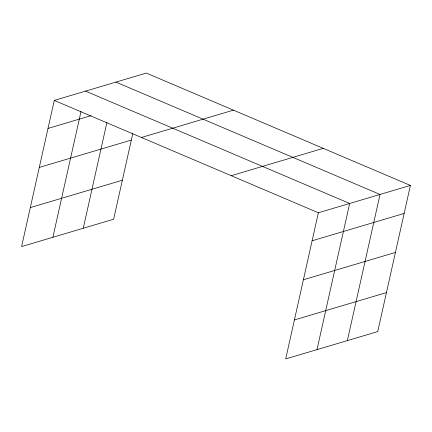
<?xml version="1.0" encoding="UTF-8"?>
<svg xmlns="http://www.w3.org/2000/svg" width="432" height="432" viewBox="0 0 432 432"><rect width="100%" height="100%" fill="white"/><g stroke="black" fill="none" stroke-linecap="round" stroke-linejoin="round"><path stroke-width="0.65" d="M410.4 185.431L318.368 212.765L285.703 358.922L377.73 331.587L410.4 185.431L146.297 73.078L54.27 100.413L21.6 246.569L113.632 219.235L132.775 133.585M52.888 237.271L81.043 111.321M83.263 228.253L106.909 122.461M316.991 349.628L349.661 203.472L85.558 91.12M347.36 340.605L380.03 194.454L115.927 82.102M48.006 128.434L90.925 115.684M39.29 167.416L131.323 140.081M141.421 137.489L233.453 110.155M30.316 207.581L122.342 180.247M231.217 175.689L323.244 148.354M312.109 240.786L404.136 213.451M303.394 279.769L395.426 252.434M294.413 319.934L386.446 292.599M54.27 100.413L318.368 212.765"/></g></svg>
